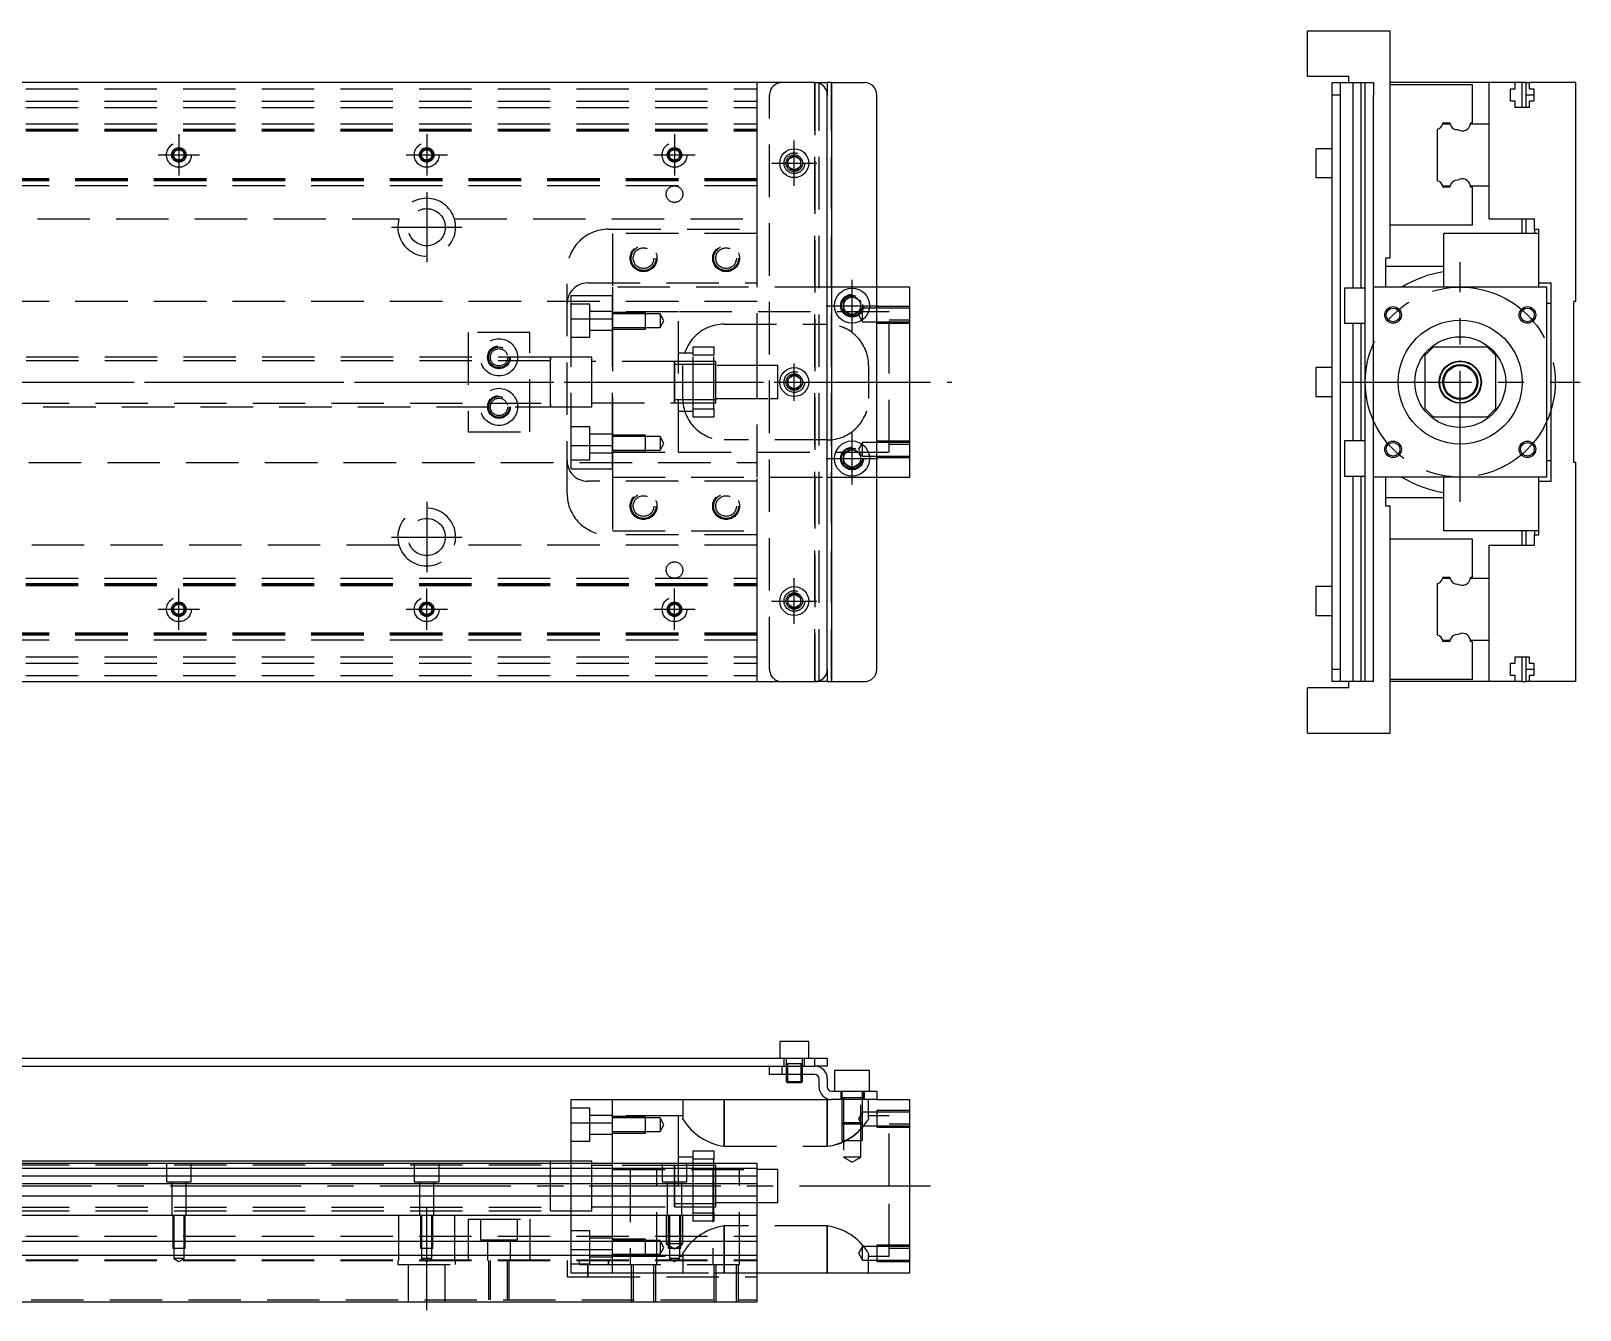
# Model space of a CAD drawing. Extents: x -14 to 736, y -262 to 87.
# Drawn here: x 361.2 to 736.3, y -224.6 to 85 of the extents above; entities that cross this region are included whole.
import ezdxf

# ---------------------------------------------------------------- set-up
doc = ezdxf.new("R2010")
doc.units = 0
doc.linetypes.add('CENTER', pattern=[50.8, 31.75, -6.35, 6.35, -6.35])
doc.linetypes.add('DASHED', pattern=[19.05, 12.7, -6.35])
doc.layers.get('0').update_dxf_attribs({"linetype": 'CONTINUOUS'})
doc.layers.add('CENTER', color=1, linetype='CENTER')

msp = doc.modelspace()

# ---------------------------------------------------------------- linework, layer by layer
at = {"color": 7, "linetype": 'CONTINUOUS'}
for p, q in [((670.25, 74), (670.25, 85)), ((670.25, 85), (690.25, 85)), ((690.25, 30), (690.25, 85)), ((551, 72.5), (3, 72.5)), ((551, 72.5), (554, 72.5)), ((554, 72.5), (554, 69.5)), ((555, 72.5), (554, 72.5)), ((555, 72.5), (555, -72.5)), ((555, 72.5), (563, 72.5)), ((680.25, 74), (670.25, 74)), ((676.25, 69.5), (676.25, 72.5)), ((676.25, 72.5), (686.25, 72.5)), ((678.25, -72.5), (678.25, 72.5)), ((680.25, 72.5), (680.25, 74)), ((681.25, 72.5), (681.25, 22.75)), ((683.25, 22.75), (683.25, 72.5)), ((684.25, 69.5), (684.25, 72.5)), ((686.25, 72.5), (686.25, 69.5)), ((714.25, 72.5), (690.25, 72.5)), ((710.25, 72), (690.25, 72)), ((710.25, 62.8), (710.25, 72)), ((714.25, 62.5), (714.25, 72.5)), ((720.55, 72.5), (714.25, 72.5)), ((722.25, 72.5), (720.55, 72.5)), ((720.55, 71), (720.55, 72.5)), ((722.25, 66.5), (722.25, 72.5)), ((723.25, 72.5), (722.25, 72.5)), ((723.25, 72.5), (723.95, 72.5)), ((723.25, 69.5), (723.25, 72.5)), ((723.95, 72.5), (723.95, 71)), ((735.25, 72.5), (723.95, 72.5)), ((735.25, 19.5), (735.25, 72.5)), ((554, -69.5), (554, 69.5)), ((566, -69.5), (566, 69.5)), ((678.25, 69.5), (676.25, 69.5)), ((676.25, -69.5), (676.25, 69.5)), ((684.25, -69.5), (684.25, 69.5)), ((686.25, 23), (686.25, 69.5)), ((719.4, 71), (720.55, 71)), ((719.4, 68), (719.4, 71)), ((720.55, 68), (719.4, 68)), ((720.55, 66.5), (720.55, 68)), ((725.1, 69.5), (723.25, 69.5)), ((723.25, 66.5), (723.25, 69.5)), ((723.95, 71), (725.1, 71)), ((723.95, 68), (723.95, 66.5)), ((725.1, 68), (723.95, 68)), ((725.1, 71), (725.1, 68)), ((723.95, 66.5), (720.55, 66.5)), ((701.75, 48.752272), (701.75, 61.247728)), ((703.002272, 62.5), (704.77668, 62.5)), ((703.047056, 62.8), (704.75, 62.8)), ((709.727372, 62.5), (714.25, 62.5)), ((709.75, 62.8), (710.25, 62.8)), ((714.25, 47.5), (714.25, 62.5)), ((714.25, 47.5), (714.25, 62.5)), ((672.25, 56.5), (672.25, 53)), ((676.25, 56.5), (672.25, 56.5)), ((544.5, 53.866026), (546, 54.73205)), ((544.5, 52.133974), (544.5, 53.866026)), ((546, 54.73205), (547.5, 53.866026)), ((547.5, 53.866026), (547.5, 52.133974)), ((672.25, 53), (672.25, 49.5)), ((546, 51.26795), (544.5, 52.133974)), ((547.5, 52.133974), (546, 51.26795)), ((672.25, 49.5), (676.25, 49.5)), ((703.002272, 47.5), (704.77668, 47.5)), ((704.75, 47.2), (703.047056, 47.2)), ((709.727372, 47.5), (714.25, 47.5)), ((710.25, 47.2), (709.75, 47.2)), ((710.25, 38), (710.25, 47.2)), ((714.25, 39.5), (714.25, 47.5)), ((710.25, 38), (690.25, 38)), ((714.25, 39.5), (725.25, 39.5)), ((722.25, 36), (722.25, 39.5)), ((723.25, 36), (723.25, 39.5)), ((725.25, 37), (725.25, 39.5)), ((726.25, 36), (703.25, 36)), ((703.25, 23), (703.25, 36)), ((725.25, 37), (726.25, 37)), ((725.25, 37), (725.25, 36)), ((726.25, 36), (726.25, 37)), ((726.25, 24), (726.25, 36)), ((726.25, 24), (726.25, 36)), ((690.25, 30), (689.25, 30)), ((689.25, 23), (689.25, 30)), ((703.25, 28), (689.25, 28)), ((574, 23), (566, 23)), ((574, -23), (574, 23)), ((679.25, 22.75), (679.25, 18.5)), ((684.25, 22.75), (679.25, 22.75)), ((686.25, -23), (686.25, 23)), ((728.25, 23), (686.25, 23)), ((726.25, 23), (726.25, 24)), ((726.25, 24), (729.25, 24)), ((728.25, -23), (728.25, 23)), ((729.25, -24), (729.25, 24)), ((558, 19.6547), (560, 20.809402)), ((558, 17.3453), (558, 19.6547)), ((560, 20.809402), (562, 19.6547)), ((562, 19.6547), (562, 17.3453)), ((729.25, 19), (728.25, 19)), ((735.25, 19.5), (734.75, 19.5)), ((734.75, -19.5), (734.75, 19.5)), ((560, 16.190598), (558, 17.3453)), ((562, 17.3453), (560, 16.190598)), ((679.25, 18.5), (679.25, 14.25)), ((679.25, 14.25), (684.25, 14.25)), ((681.25, 14.25), (681.25, -14.25)), ((683.25, -14.25), (683.25, 14.25)), ((700.75, 8.5), (698.75, 6.5)), ((700.75, 8.5), (713.75, 8.5)), ((715.75, 6.5), (713.75, 8.5)), ((487, -6.000006), (487, 6.000006)), ((517, -5.000006), (517, 5.000006)), ((517, 4.25), (517, 5.000006)), ((517, 4.25), (517, -4.25)), ((698.75, -6.5), (698.75, 6.5)), ((715.75, 6.5), (715.75, -6.5)), ((544.5, 0.866026), (546, 1.73205)), ((544.5, -0.866026), (544.5, 0.866026)), ((546, 1.73205), (547.5, 0.866026)), ((547.5, 0.866026), (547.5, -0.866026)), ((672.25, 3.5), (672.25, 0)), ((676.25, 3.5), (672.25, 3.5)), ((672.25, 0), (672.25, -3.5)), ((546, -1.73205), (544.5, -0.866026)), ((547.5, -0.866026), (546, -1.73205)), ((672.25, -3.5), (676.25, -3.5)), ((517, -5.000006), (517, -4.25)), ((698.75, -6.5), (700.75, -8.5)), ((713.75, -8.5), (715.75, -6.5)), ((713.75, -8.5), (700.75, -8.5)), ((679.25, -14.25), (679.25, -18.5)), ((684.25, -14.25), (679.25, -14.25)), ((558, -17.3453), (560, -16.190598)), ((558, -19.6547), (558, -17.3453)), ((560, -16.190598), (562, -17.3453)), ((562, -17.3453), (562, -19.6547)), ((679.25, -18.5), (679.25, -22.75)), ((560, -20.809402), (558, -19.6547)), ((562, -19.6547), (560, -20.809402)), ((728.25, -19), (729.25, -19)), ((735.25, -19.5), (734.75, -19.5)), ((735.25, -72.5), (735.25, -19.5)), ((566, -23), (574, -23)), ((679.25, -22.75), (684.25, -22.75)), ((681.25, -22.75), (681.25, -72.5)), ((683.25, -72.5), (683.25, -22.75)), ((728.25, -23), (686.25, -23)), ((686.25, -72.5), (686.25, -23)), ((689.25, -30), (689.25, -23)), ((703.25, -36), (703.25, -23)), ((726.25, -24), (726.25, -23)), ((726.25, -36), (726.25, -24)), ((726.25, -36), (726.25, -24)), ((726.25, -24), (729.25, -24)), ((703.25, -28), (689.25, -28)), ((690.25, -30), (689.25, -30)), ((690.25, -85), (690.25, -30)), ((726.25, -36), (703.25, -36)), ((722.25, -39.5), (722.25, -36)), ((723.25, -39.5), (723.25, -36)), ((725.25, -36), (725.25, -37)), ((725.25, -39.5), (725.25, -37)), ((725.25, -37), (726.25, -37)), ((726.25, -37), (726.25, -36)), ((710.25, -38), (690.25, -38)), ((710.25, -47.2), (710.25, -38)), ((714.25, -39.5), (725.25, -39.5)), ((714.25, -47.5), (714.25, -39.5)), ((701.75, -61.247728), (701.75, -48.752272)), ((703.002272, -47.5), (704.77668, -47.5)), ((703.047056, -47.2), (704.75, -47.2)), ((709.727372, -47.5), (714.25, -47.5)), ((709.75, -47.2), (710.25, -47.2)), ((714.25, -62.5), (714.25, -47.5)), ((714.25, -62.5), (714.25, -47.5)), ((544.5, -52.133974), (546, -51.26795)), ((544.5, -53.866026), (544.5, -52.133974)), ((546, -51.26795), (547.5, -52.133974)), ((547.5, -52.133974), (547.5, -53.866026)), ((672.25, -49.5), (672.25, -53)), ((676.25, -49.5), (672.25, -49.5)), ((546, -54.73205), (544.5, -53.866026)), ((547.5, -53.866026), (546, -54.73205)), ((672.25, -53), (672.25, -56.5)), ((672.25, -56.5), (676.25, -56.5)), ((703.002272, -62.5), (704.77668, -62.5)), ((704.75, -62.8), (703.047056, -62.8)), ((709.727372, -62.5), (714.25, -62.5)), ((710.25, -62.8), (709.75, -62.8)), ((710.25, -72), (710.25, -62.8)), ((714.25, -72.5), (714.25, -62.5)), ((720.55, -66.5), (723.95, -66.5)), ((720.55, -68), (720.55, -66.5)), ((722.25, -72.5), (722.25, -66.5)), ((723.25, -69.5), (723.25, -66.5)), ((723.95, -66.5), (723.95, -68)), ((554, -69.5), (554, -72.5)), ((676.25, -69.5), (678.25, -69.5)), ((676.25, -72.5), (676.25, -69.5)), ((684.25, -72.5), (684.25, -69.5)), ((719.4, -68), (720.55, -68)), ((719.4, -71), (719.4, -68)), ((720.55, -71), (719.4, -71)), ((720.55, -72.5), (720.55, -71)), ((723.25, -69.5), (725.1, -69.5)), ((723.25, -72.5), (723.25, -69.5)), ((723.95, -68), (725.1, -68)), ((723.95, -71), (723.95, -72.5)), ((725.1, -71), (723.95, -71)), ((725.1, -68), (725.1, -71)), ((3, -72.5), (551, -72.5)), ((554, -72.5), (551, -72.5)), ((554, -72.5), (555, -72.5)), ((555, -72.5), (563, -72.5)), ((670.25, -85), (670.25, -74)), ((680.25, -74), (670.25, -74)), ((686.25, -72.5), (676.25, -72.5)), ((680.25, -74), (680.25, -72.5)), ((710.25, -72), (690.25, -72)), ((714.25, -72.5), (690.25, -72.5)), ((720.55, -72.5), (714.25, -72.5)), ((722.25, -72.5), (720.55, -72.5)), ((722.25, -72.5), (723.25, -72.5)), ((723.95, -72.5), (723.25, -72.5)), ((735.25, -72.5), (723.95, -72.5)), ((670.25, -85), (690.25, -85)), ((549.5, -159.63), (542.5, -159.63)), ((542.5, -159.63), (542.5, -163.63)), ((549.5, -163.63), (549.5, -159.63)), ((327, -163.63), (551, -163.63)), ((551, -165.63), (551, -163.63)), ((551, -163.63), (554, -163.63)), ((554, -163.63), (554, -165.63)), ((327, -165.63), (543, -165.63)), ((540, -167.63), (540, -165.63)), ((543, -167.63), (540, -167.63)), ((543, -165.63), (551, -165.63)), ((543, -165.63), (543, -167.63)), ((543, -165.63), (551, -165.63)), ((551, -167.63), (543, -167.63)), ((544, -167.63), (544, -169.28)), ((544.35, -167.63), (544.35, -169.63)), ((547.65, -169.63), (547.65, -167.63)), ((548, -169.28), (548, -167.63)), ((554, -165.63), (551, -165.63)), ((552, -170.63), (552, -168.63)), ((554, -168.63), (554, -170.63)), ((564.25, -166.63), (555.75, -166.63)), ((555.75, -166.63), (555.75, -171.63)), ((564.25, -171.63), (564.25, -166.63)), ((544, -169.28), (548, -169.28)), ((544, -169.28), (544.35, -169.63)), ((547.65, -169.63), (544.35, -169.63)), ((547.65, -169.63), (548, -169.28)), ((555, -171.63), (563, -171.63)), ((563, -173.63), (563, -171.63)), ((563, -171.63), (566, -171.63)), ((566, -171.63), (566, -173.63)), ((492, -179.30029), (492, -173.63)), ((492, -173.63), (502, -173.63)), ((502, -173.63), (555, -173.63)), ((502, -189.13), (502, -173.63)), ((563, -173.63), (555, -173.63)), ((566, -173.63), (563, -173.63)), ((566, -173.63), (574, -173.63)), ((574, -215.63), (574, -173.63)), ((492, -179.30029), (502, -179.30029)), ((492, -189.13), (492, -179.30029)), ((487, -188.63), (322.5, -188.63)), ((537, -189.13), (322.5, -189.13)), ((537, -190.382272), (322.5, -190.382272)), ((487, -188.63), (486.995, -188.63)), ((487, -189.13), (487, -188.629994)), ((487.005, -188.63), (487, -188.63)), ((492, -188.63), (487, -188.63)), ((517, -190.63), (517, -189.629994)), ((518, -190.38), (517, -190.38)), ((517, -194.429962), (517, -190.63)), ((521.5, -190.38), (518, -190.38)), ((526.5, -190.38), (521.5, -190.38)), ((527, -190.38), (526.5, -190.38)), ((537, -222.63), (537, -189.13)), ((322.5, -192.15668), (537, -192.15668)), ((537, -194.053076), (322.5, -194.053076)), ((517, -194.830038), (517, -194.429962)), ((517, -199.630006), (517, -194.830038)), ((537, -197.107372), (322.5, -197.107372)), ((17, -201.63), (537, -201.63)), ((517, -198.88), (527, -198.88)), ((17, -207.93), (537, -207.93)), ((17, -211.33), (537, -211.33)), ((537, -215.63), (574, -215.63)), ((17, -222.63), (537, -222.63))]:
    msp.add_line(p, q, dxfattribs=at)
at = {"color": 3, "linetype": 'DASHED'}
for p, q in [((537, 62.5), (537, 72.5)), ((551, -72.5), (551, 72.5)), ((551, 72.5), (551, -72.5)), ((552, -72.5), (552, 72.5)), ((555, -72.5), (555, 72.5)), ((17, 71), (537, 71)), ((17, 68), (537, 68)), ((540, -69.5), (540, 69.5)), ((17, 66.5), (537, 66.5)), ((17, 62.5), (537, 62.5)), ((17, 61.247728), (537, 61.247728)), ((17, 61.1147), (537, 61.1147)), ((17, 61.1), (537, 61.1)), ((17, 60.8), (537, 60.8)), ((537, 61.247728), (537, 62.5)), ((537, 48.752272), (537, 61.247728)), ((544, 53), (544.030168, 53.346066)), ((537, 49.2), (17, 49.2)), ((537, 48.9), (17, 48.9)), ((537, 48.8853), (17, 48.8853)), ((537, 48.752272), (17, 48.752272)), ((537, 47.5), (17, 47.5)), ((537, 47.5), (537, 48.752272)), ((537, 39.5), (537, 47.5)), ((343.708204, 39.5), (450.291796, 39.5)), ((463.708204, 39.5), (537, 39.5)), ((537, 37), (537, 39.5)), ((501, 37), (537, 37)), ((537, 36), (502, 36)), ((502, 36), (502, 23)), ((537, 36), (537, 37)), ((537, 23), (537, 36)), ((491, -27), (491, 27)), ((496, 24), (537, 24)), ((502, 23), (502, 15.32971)), ((554, 23), (502, 23)), ((537, 4), (537, 23)), ((566, 23), (554, 23)), ((537, 19.5), (93.969694, 19.5)), ((492, 15.32971), (492, 21)), ((492, 21), (502, 21)), ((496.5, 18.849242), (492, 18.849242)), ((496.5, 10.849242), (496.5, 18.849242)), ((502, 15.32971), (502, 21)), ((562.483582, 18.786038), (562.5, 18.5)), ((492, 15.32971), (502, 15.32971)), ((492, -15.32971), (492, 15.32971)), ((502, 17.099242), (496.5, 17.099242)), ((518, 17), (502, 17)), ((518, 17), (502, 17)), ((510, 16.849238), (502, 16.849238)), ((510, 16.499242), (502, 16.499242)), ((502, 15.32971), (502, -15.32971)), ((502, -15.32971), (502, 15.32971)), ((510, 12.849248), (510, 16.849238)), ((513.5, 16.499242), (510, 16.499242)), ((513.5, 16.499242), (513.5, 13.199242)), ((514.452628, 14.849242), (513.5, 16.499242)), ((518, -17), (518, 17)), ((569, 17), (518, 17)), ((561.90257, 16.878676), (561.547372, 16.263456)), ((561.547372, 16.263456), (562.5, 14.613456)), ((562.5, 17.913456), (562.355836, 17.663756)), ((562.5, 14.613456), (562.5, 17.913456)), ((566, 17.913456), (562.5, 17.913456)), ((574, 18.26345), (566, 18.26345)), ((574, 17.913456), (566, 17.913456)), ((569, -17), (569, 17)), ((482, 12), (467, 12)), ((467, 12), (467, -12)), ((482, -12), (482, 12)), ((496.5, 12.599242), (502, 12.599242)), ((502, 13.199242), (510, 13.199242)), ((502, 12.849248), (510, 12.849248)), ((510, 13.199242), (513.5, 13.199242)), ((513.5, 13.199242), (514.452628, 14.849242)), ((529, 14), (554, 14)), ((562.5, 14.613456), (566, 14.613456)), ((566, 14.613456), (574, 14.613456)), ((566, 14.26346), (574, 14.26346)), ((574, 15), (569, 15)), ((492, 10.849242), (496.5, 10.849242)), ((521.5, 8.5), (526.5, 8.5)), ((521.5, 6.5), (521.5, 8.5)), ((526.5, 8.5), (526.5, 6.5)), ((487, 5.125), (72, 5.125)), ((487.005, 6), (307, 6)), ((492, 6), (486.995, 6)), ((487, -5.999164), (487, 6)), ((487, 6), (487, 5.325218)), ((497, 6), (492, 6)), ((497, 6), (492, 6)), ((497, 0), (497, 6)), ((497, 0), (497, 6)), ((516.995, 5), (497, 5)), ((517.005, 5), (497, 5)), ((517.005, 5), (516.995, 5)), ((526.5, 5), (516.995, 5)), ((517, 4.43509), (517, 5)), ((517, 5), (517, 4.435078)), ((517, 4.435078), (517, -4.435962)), ((527, 4.25), (517, 4.25)), ((526.5, 5), (517.005, 5)), ((521.5, 7), (518, 7)), ((519, -4), (519, 4)), ((521.5, -6.5), (521.5, 6.5)), ((526.5, 6.5), (521.5, 6.5)), ((526.5, -6.5), (526.5, 6.5)), ((527, 5), (526.5, 5)), ((527, 0), (527, 5)), ((540, 4), (527, 4)), ((537, -4), (537, 4)), ((542, 4), (540, 4)), ((542, 0), (542, 4)), ((564, 4), (564, -4)), ((497, -6), (497, 0)), ((497, -6), (497, 0)), ((527, -5), (527, 0)), ((542, -4), (542, 0)), ((547.973226, 0.326156), (548, 0)), ((702.25, 0), (702.275768, -0.506976)), ((72, -5.125), (487, -5.125)), ((307, -6), (487.005, -6)), ((486.995, -6), (492, -6)), ((487, -5.326228), (487, -6)), ((487, -6), (487, -5.999164)), ((492, -6), (497, -6)), ((492, -6), (497, -6)), ((497, -5), (516.995, -5)), ((497, -5), (517.005, -5)), ((516.995, -5), (517.005, -5)), ((516.995, -5), (526.5, -5)), ((517, -4.25), (527, -4.25)), ((517, -5), (517, -4.435962)), ((517, -4.435962), (517, -5)), ((517.005, -5), (526.5, -5)), ((518, -7), (521.5, -7)), ((521.5, -6.5), (526.5, -6.5)), ((521.5, -8.5), (521.5, -6.5)), ((526.5, -5), (527, -5)), ((526.5, -6.5), (526.5, -8.5)), ((527, -4), (540, -4)), ((537, -23), (537, -4)), ((540, -4), (542, -4)), ((496.5, -10.849242), (492, -10.849242)), ((496.5, -18.849242), (496.5, -10.849242)), ((526.5, -8.5), (521.5, -8.5)), ((467, -12), (482, -12)), ((502, -12.599242), (496.5, -12.599242)), ((510, -12.849248), (502, -12.849248)), ((510, -13.199242), (502, -13.199242)), ((510, -16.849238), (510, -12.849248)), ((513.5, -13.199242), (510, -13.199242)), ((513.5, -13.199242), (513.5, -16.499242)), ((514.452628, -14.849242), (513.5, -13.199242)), ((513.5, -16.499242), (514.452628, -14.849242)), ((554, -14), (529, -14)), ((562.5, -14.613456), (561.547372, -16.263456)), ((562.5, -17.913456), (562.5, -14.613456)), ((566, -14.613456), (562.5, -14.613456)), ((574, -14.26346), (566, -14.26346)), ((574, -14.613456), (566, -14.613456)), ((569, -15), (574, -15)), ((492, -15.32971), (502, -15.32971)), ((492, -21), (492, -15.32971)), ((496.5, -17.099242), (502, -17.099242)), ((502, -15.32971), (502, -23)), ((502, -21), (502, -15.32971)), ((502, -16.499242), (510, -16.499242)), ((502, -16.849238), (510, -16.849238)), ((502, -17), (518, -17)), ((502, -17), (518, -17)), ((510, -16.499242), (513.5, -16.499242)), ((518, -17), (569, -17)), ((557.5, -18.5), (557.52689, -18.134318)), ((561.547372, -16.263456), (561.90364, -16.880528)), ((562.355326, -17.662872), (562.5, -17.913456)), ((562.5, -17.913456), (566, -17.913456)), ((566, -17.913456), (574, -17.913456)), ((566, -18.26345), (574, -18.26345)), ((93.969694, -19.5), (537, -19.5)), ((492, -18.849242), (496.5, -18.849242)), ((492, -21), (502, -21)), ((537, -24), (496, -24)), ((502, -23), (554, -23)), ((502, -23), (502, -36)), ((537, -36), (537, -23)), ((554, -23), (566, -23)), ((537, -37), (501, -37)), ((502, -36), (537, -36)), ((537, -37), (537, -36)), ((537, -39.5), (537, -37)), ((450.291796, -39.5), (343.708204, -39.5)), ((537, -39.5), (463.708204, -39.5)), ((537, -47.5), (537, -39.5)), ((17, -47.5), (537, -47.5)), ((17, -48.752272), (537, -48.752272)), ((537, -48.752272), (537, -47.5)), ((537, -61.247728), (537, -48.752272)), ((17, -48.8853), (537, -48.8853)), ((17, -48.9), (537, -48.9)), ((17, -49.2), (537, -49.2)), ((547.973226, -52.673844), (548, -53)), ((537, -60.8), (17, -60.8)), ((537, -61.1), (17, -61.1)), ((537, -61.1147), (17, -61.1147)), ((537, -61.247728), (17, -61.247728)), ((537, -62.5), (17, -62.5)), ((537, -62.5), (537, -61.247728)), ((537, -72.5), (537, -62.5)), ((17, -66.5), (537, -66.5)), ((17, -68), (537, -68)), ((17, -71), (537, -71)), ((543.5, -163.63), (543.5, -165.63)), ((544, -163.63), (544, -167.63)), ((548, -167.63), (548, -163.63)), ((548.5, -165.63), (548.5, -163.63)), ((548.000006, -165.03), (543.999994, -165.03)), ((544.35, -165.03), (544.35, -167.63)), ((547.65, -167.63), (547.65, -165.03)), ((557.25, -171.63), (557.25, -173.63)), ((557.5, -171.63), (557.5, -179.23)), ((562.499994, -179.230006), (562.499994, -171.63)), ((562.5, -179.23), (562.5, -171.63)), ((562.75, -173.63), (562.75, -171.63)), ((496.5, -175.780758), (492, -175.780758)), ((496.5, -183.780758), (496.5, -175.780758)), ((519, -173.63), (519, -178.107288)), ((529, -184.98635), (529, -173.63)), ((529, -173.63), (529, -184.98635)), ((554, -173.63), (554, -184.98635)), ((554, -184.98635), (554, -173.63)), ((562.500006, -173.23), (557.499994, -173.23)), ((557.9, -173.23), (557.9, -187.63)), ((562.1, -187.63), (562.1, -173.23)), ((564, -178.107288), (564, -173.63)), ((502, -177.530758), (496.5, -177.530758)), ((518, -177.63), (502, -177.63)), ((510, -177.780762), (502, -177.780762)), ((510, -178.130758), (502, -178.130758)), ((510, -181.780752), (510, -177.780762)), ((513.5, -178.130758), (510, -178.130758)), ((513.5, -178.130758), (513.5, -179.780758)), ((514.452628, -179.780758), (513.5, -178.130758)), ((513.5, -179.780758), (513.5, -181.430758)), ((513.5, -181.430758), (514.452628, -179.780758)), ((518, -189.13), (518, -177.63)), ((519, -177.63), (518, -177.63)), ((519.038578, -178.344492), (519, -178.107288)), ((519.151334, -178.625906), (519.038578, -178.344492)), ((557.5, -179.23), (562.5, -179.23)), ((557.5, -179.23), (557.9, -179.63)), ((557.500006, -179.230006), (557.500006, -183.63)), ((562.1, -179.63), (557.9, -179.63)), ((562.5, -176.716544), (561.547372, -178.366544)), ((561.547372, -178.366544), (562.5, -180.016544)), ((562.1, -179.63), (562.5, -179.23)), ((562.499994, -183.63), (562.499994, -179.230006)), ((566, -176.716544), (562.5, -176.716544)), ((562.5, -180.016544), (566, -180.016544)), ((563.966794, -178.32572), (563.869504, -178.582408)), ((564, -178.107288), (563.966794, -178.32572)), ((569, -177.63), (564, -177.63)), ((566, -176.36655), (566, -180.36654)), ((574, -176.36655), (566, -176.36655)), ((574, -176.716544), (566, -176.716544)), ((566, -180.016544), (574, -180.016544)), ((569, -194.63), (569, -177.63)), ((574, -179.63), (569, -179.63)), ((492, -183.780758), (496.5, -183.780758)), ((496.5, -182.030758), (502, -182.030758)), ((502, -181.430758), (510, -181.430758)), ((502, -181.780752), (510, -181.780752)), ((510, -181.430758), (513.5, -181.430758)), ((557.500006, -183.63), (562.499994, -183.63)), ((566, -180.36654), (574, -180.36654)), ((521.5, -186.13), (526.5, -186.13)), ((521.5, -188.13), (521.5, -186.13)), ((526.5, -186.13), (526.5, -188.13)), ((529, -184.98635), (554, -184.98635)), ((72, -189.505), (487, -189.505)), ((394, -189.13), (394, -193.63)), ((400, -193.63), (400, -189.13)), ((454, -189.13), (454, -193.63)), ((460, -193.63), (460, -189.13)), ((487, -200.629164), (487, -189.13)), ((497, -188.63), (492, -188.63)), ((492, -201.63), (492, -189.13)), ((497, -189.13), (497, -188.63)), ((497, -194.63), (497, -189.13)), ((502, -189.63), (497, -189.63)), ((502, -190.63), (502, -189.13)), ((517, -189.63), (502, -189.63)), ((502, -190.63), (537, -190.63)), ((502, -201.63), (502, -190.63)), ((506.25, -190.63), (506.25, -213.63)), ((512.75, -213.63), (512.75, -190.63)), ((514, -189.13), (514, -193.63)), ((517, -189.63), (516.995, -189.63)), ((517, -189.63), (517, -190.194922)), ((517, -189.631002), (517, -189.63)), ((517.005, -189.63), (517, -189.63)), ((518, -189.63), (517, -189.63)), ((517, -190.19491), (517, -189.631002)), ((517, -190.194922), (517, -190.629226)), ((517, -190.629226), (517, -194.429974)), ((521.5, -187.63), (518, -187.63)), ((518, -190.63), (518, -189.13)), ((521.5, -189.63), (518, -189.63)), ((518, -194.63), (518, -190.63)), ((520, -193.63), (520, -189.13)), ((526.5, -188.13), (521.5, -188.13)), ((521.5, -189.13), (521.5, -188.13)), ((521.5, -190.63), (521.5, -189.13)), ((526.5, -189.63), (521.5, -189.63)), ((521.5, -201.13), (521.5, -190.63)), ((526.25, -190.63), (526.25, -213.63)), ((526.5, -189.13), (526.5, -188.13)), ((526.5, -190.63), (526.5, -189.13)), ((527, -189.63), (526.5, -189.63)), ((526.5, -201.13), (526.5, -190.63)), ((527, -190.63), (527, -189.63)), ((527, -199.63), (527, -190.63)), ((532.75, -213.63), (532.75, -190.63)), ((542, -190.63), (537, -190.63)), ((542, -198.63), (542, -190.63)), ((562.1, -187.63), (557.9, -187.63)), ((557.9, -187.63), (560, -188.842436)), ((560, -188.842436), (562.1, -187.63)), ((394, -193.63), (400, -193.63)), ((395.25, -193.63), (395.25, -201.63)), ((398.75, -201.63), (398.75, -193.63)), ((454, -193.63), (460, -193.63)), ((455.25, -193.63), (455.25, -201.63)), ((458.75, -201.63), (458.75, -193.63)), ((497, -200.63), (497, -194.63)), ((514, -193.63), (520, -193.63)), ((515.25, -193.63), (515.25, -201.63)), ((517, -194.429974), (517, -194.830022)), ((517, -194.830022), (517, -199.065962)), ((518.75, -201.63), (518.75, -193.63)), ((569, -211.63), (569, -194.63)), ((527, -198.63), (537, -198.63)), ((537, -198.63), (542, -198.63)), ((72, -199.755), (487, -199.755)), ((72, -200.63), (487, -200.63)), ((395.500006, -201.63), (395.500006, -207.93)), ((395.75, -201.63), (395.75, -209.63)), ((398.25, -209.63), (398.25, -201.63)), ((398.499994, -207.93), (398.499994, -201.63)), ((450.291796, -212.63), (450.291796, -201.63)), ((455.500006, -201.63), (455.500006, -207.93)), ((455.75, -201.63), (455.75, -209.63)), ((458.25, -209.63), (458.25, -201.63)), ((458.499994, -207.93), (458.499994, -201.63)), ((463.708204, -201.63), (463.708204, -212.63)), ((486.995, -200.63), (487, -200.63)), ((487, -200.63), (487, -200.629164)), ((487, -200.63), (487.005, -200.63)), ((487, -200.63), (492, -200.63)), ((492, -200.63), (497, -200.63)), ((492, -207.93), (492, -201.63)), ((497, -199.63), (502, -199.63)), ((502, -199.63), (517.005, -199.63)), ((502, -207.93), (502, -201.63)), ((515, -201.63), (515, -208.63)), ((515.500006, -201.63), (515.500006, -207.93)), ((515.75, -201.63), (515.75, -209.63)), ((516.995, -199.63), (526.5, -199.63)), ((517, -199.628998), (517, -199.065962)), ((517, -199.065962), (517, -199.63)), ((517, -199.63), (517, -199.628998)), ((517.005, -199.63), (526.5, -199.63)), ((518.25, -209.63), (518.25, -201.63)), ((518.499994, -207.93), (518.499994, -201.63)), ((519, -208.63), (519, -201.63)), ((521.5, -201.13), (526.5, -201.13)), ((521.5, -203.13), (521.5, -201.13)), ((526.5, -199.63), (527, -199.63)), ((526.5, -201.13), (526.5, -203.13)), ((467, -202.63), (482, -202.63)), ((467, -202.63), (467, -207.93)), ((470, -202.63), (470, -207.63)), ((479, -207.63), (479, -202.63)), ((482, -202.63), (482, -207.93)), ((496.5, -205.479242), (492, -205.479242)), ((496.5, -213.479242), (496.5, -205.479242)), ((526.5, -203.13), (521.5, -203.13)), ((554, -204.27365), (529, -204.27365)), ((529, -215.63), (529, -204.27365)), ((529, -204.27365), (529, -211.33)), ((554, -204.27365), (554, -215.63)), ((554, -215.63), (554, -204.27365)), ((17, -206.78), (537, -206.78)), ((395.500006, -207.93), (395.500006, -209.63)), ((395.500006, -209.63), (398.499994, -209.63)), ((395.75, -209.63), (395.75, -212.13)), ((398.25, -212.13), (398.25, -209.63)), ((398.499994, -209.63), (398.499994, -207.93)), ((455.500006, -207.93), (455.500006, -209.63)), ((455.500006, -209.63), (458.499994, -209.63)), ((455.75, -209.63), (455.75, -212.13)), ((458.25, -212.13), (458.25, -209.63)), ((458.499994, -209.63), (458.499994, -207.93)), ((467, -207.93), (467, -211.33)), ((470, -207.63), (479, -207.63)), ((471.75, -207.63), (471.75, -212.63)), ((477.25, -212.63), (477.25, -207.63)), ((482, -207.93), (482, -211.33)), ((492, -209.95971), (492, -207.93)), ((492, -211.33), (492, -209.95971)), ((492, -209.95971), (502, -209.95971)), ((502, -207.229242), (496.5, -207.229242)), ((510, -207.479248), (502, -207.479248)), ((510, -207.829242), (502, -207.829242)), ((502, -211.33), (502, -207.93)), ((510, -211.33), (510, -207.479248)), ((513.5, -207.829242), (510, -207.829242)), ((513.5, -207.829242), (513.5, -209.479242)), ((514.452628, -209.479242), (513.5, -207.829242)), ((513.5, -209.479242), (513.5, -211.129242)), ((513.5, -211.129242), (514.452628, -209.479242)), ((519, -208.63), (515, -208.63)), ((515, -208.63), (517, -209.7847)), ((515.500006, -207.93), (515.500006, -209.63)), ((515.500006, -209.63), (518.499994, -209.63)), ((515.75, -209.63), (515.75, -212.13)), ((517, -209.7847), (519, -208.63)), ((518.25, -212.13), (518.25, -209.63)), ((518.499994, -209.63), (518.499994, -207.93)), ((562.5, -209.243456), (561.547372, -210.893456)), ((562.5, -212.543456), (562.5, -209.243456)), ((566, -209.243456), (562.5, -209.243456)), ((566, -208.89346), (566, -212.89345)), ((574, -208.89346), (566, -208.89346)), ((574, -209.243456), (566, -209.243456)), ((569, -209.63), (574, -209.63)), ((17, -212.48), (537, -212.48)), ((17, -212.63), (537, -212.63)), ((398.25, -212.13), (395.75, -212.13)), ((395.75, -212.13), (397, -212.851688)), ((397, -212.851688), (398.25, -212.13)), ((450, -212.63), (450, -213.63)), ((450, -213.63), (464, -213.63)), ((452.5, -213.63), (452.5, -222.63)), ((458.25, -212.13), (455.75, -212.13)), ((455.75, -212.13), (457, -212.851688)), ((457, -212.851688), (458.25, -212.13)), ((461.5, -222.63), (461.5, -213.63)), ((464, -213.63), (464, -212.63)), ((467, -211.33), (467, -212.63)), ((472.000006, -212.63), (472.000006, -222.13)), ((472.4, -212.63), (472.4, -222.13)), ((476.6, -222.13), (476.6, -212.63)), ((476.999994, -222.13), (476.999994, -212.63)), ((482, -211.33), (482, -212.63)), ((491, -212.63), (491, -213.63)), ((491, -213.63), (491, -216.63)), ((492, -212.63), (492, -211.33)), ((492, -215.63), (492, -212.63)), ((492, -213.479242), (496.5, -213.479242)), ((494, -213.63), (494, -212.63)), ((494, -213.63), (501, -213.63)), ((496, -216.63), (496, -213.63)), ((496, -213.63), (496, -215.63)), ((496.5, -211.729242), (502, -211.729242)), ((501, -213.63), (501, -212.63)), ((501, -212.63), (501, -213.63)), ((501, -213.63), (537, -213.63)), ((502, -211.129242), (510, -211.129242)), ((502, -213.63), (502, -211.33)), ((502, -211.479238), (510, -211.479238)), ((502, -211.63), (518, -211.63)), ((502, -215.63), (502, -213.63)), ((506.500006, -213.63), (506.500006, -222.63)), ((507, -213.63), (507, -222.63)), ((510, -211.129242), (513.5, -211.129242)), ((510, -211.479238), (510, -211.33)), ((512, -222.63), (512, -213.63)), ((512.499994, -222.63), (512.499994, -213.63)), ((518.25, -212.13), (515.75, -212.13)), ((515.75, -212.13), (517, -212.851688)), ((517, -212.851688), (518.25, -212.13)), ((518, -211.63), (519, -211.63)), ((519, -211.152712), (519.033206, -210.93428)), ((519, -211.152712), (519, -215.63)), ((519.033206, -210.93428), (519.130496, -210.677592)), ((526.500006, -213.63), (526.500006, -222.63)), ((527, -213.63), (527, -222.63)), ((529, -211.33), (529, -213.63)), ((529, -213.63), (529, -215.63)), ((532, -222.63), (532, -213.63)), ((532.499994, -222.63), (532.499994, -213.63)), ((561.547372, -210.893456), (562.5, -212.543456)), ((562.5, -212.543456), (566, -212.543456)), ((563.848666, -210.634094), (563.961422, -210.915508)), ((563.961422, -210.915508), (564, -211.152712)), ((564, -215.63), (564, -211.152712)), ((564, -211.63), (569, -211.63)), ((566, -212.543456), (574, -212.543456)), ((566, -212.89345), (574, -212.89345)), ((491, -216.63), (496, -216.63)), ((492, -215.63), (502, -215.63)), ((496, -215.63), (496, -216.63)), ((496, -216.63), (537, -216.63)), ((502, -215.63), (506.500006, -215.63)), ((506.500006, -215.63), (512.499994, -215.63)), ((512.499994, -215.63), (526.500006, -215.63)), ((526.500006, -215.63), (532.499994, -215.63)), ((532.499994, -215.63), (537, -215.63)), ((94.499994, -222.13), (537, -222.13))]:
    msp.add_line(p, q, dxfattribs=at)
at = {"color": 1, "linetype": 'CENTER'}
for p, q in [((546, 47.5), (546, 58.5)), ((540.5, 53), (551.5, 53)), ((707.25, -29), (707.25, 29)), ((560, 12.25), (560, 24.75)), ((553.75, 18.5), (566.25, 18.5)), ((546, -4.5), (546, 4.5)), ((541.5, 0), (550.5, 0)), ((678.25, 0), (736.25, 0)), ((560, -24.75), (560, -12.25)), ((553.75, -18.5), (566.25, -18.5)), ((546, -58.5), (546, -47.5)), ((540.5, -53), (551.5, -53))]:
    msp.add_line(p, q, dxfattribs=at)
at = {"color": 3, "linetype": 'DASHED'}
for centre, radius in [((397, 55), 3), ((397, 55), 1.75), ((397, 55), 1.5), ((457, 55), 3), ((457, 55), 1.75), ((457, 55), 1.5), ((517, 55), 3), ((517, 55), 1.75), ((517, 55), 1.5), ((397, 55), 1.25), ((457, 55), 1.25), ((517, 55), 1.25), ((546, 53), 2.5), ((546, 53), 2), ((517, 45.5), 2), ((457, 37.5), 4.5), ((509.5, 30), 3.25), ((509.5, 30), 3), ((509.5, 30), 2.5), ((529.5, 30), 3.25), ((529.5, 30), 3), ((529.5, 30), 2.5), ((560, 18.5), 2.75), ((560, 18.5), 2.5), ((474.5, 6), 4.5), ((474.5, 6), 2.75), ((474.5, 6), 2.5), ((474.5, 6), 2.1), ((546, 0), 2.5), ((546, 0), 2), ((474.5, -6), 4.5), ((474.5, -6), 2.75), ((474.5, -6), 2.5), ((474.5, -6), 2.1), ((560, -18.5), 2.75), ((560, -18.5), 2.5), ((509.5, -30), 3.25), ((509.5, -30), 3), ((509.5, -30), 2.5), ((529.5, -30), 3.25), ((529.5, -30), 3), ((529.5, -30), 2.5), ((457, -37.5), 4.5), ((517, -45.5), 2), ((397, -55), 3), ((457, -55), 3), ((517, -55), 3), ((546, -53), 2.5), ((546, -53), 2), ((397, -55), 1.75), ((397, -55), 1.5), ((397, -55), 1.25), ((457, -55), 1.75), ((457, -55), 1.5), ((457, -55), 1.25), ((517, -55), 1.75), ((517, -55), 1.5), ((517, -55), 1.25)]:
    msp.add_circle(centre, radius, dxfattribs=at)
at = {"color": 7, "linetype": 'CONTINUOUS'}
for centre, radius in [((546, 53), 3.5), ((560, 18.5), 4.25), ((690.986544, 16.263456), 1.65), ((723.513456, 16.263456), 1.65), ((707.25, 0), 15), ((707.25, 0), 11), ((707.25, 0), 5.125), ((707.25, 0), 5), ((707.25, 0), 4.25), ((707.25, 0), 4), ((546, 0), 3.5), ((560, -18.5), 4.25), ((690.986544, -16.263456), 1.65), ((723.513456, -16.263456), 1.65), ((546, -53), 3.5)]:
    msp.add_circle(centre, radius, dxfattribs=at)
at = {"color": 1, "linetype": 'CENTER'}
msp.add_circle((707.25, 0), 23, dxfattribs=at)
at = {"color": 3, "linetype": 'CONTINUOUS'}
for centre in [(690.986544, 16.263456), (723.513456, 16.263456), (690.986544, -16.263456), (723.513456, -16.263456)]:
    msp.add_circle(centre, 2, dxfattribs=at)
at = {"color": 3, "linetype": 'DASHED'}
for centre, radius, start, end in [((543, 69.5), 3, 90, 180), ((457, 37.5), 7, 16.60155, 163.39845), ((457, 37.5), 7, 163.39845, 16.60155), ((501, 27), 10, 90, 180), ((496, 19), 5, 90, 180), ((529, 4), 10, 90, 180), ((554, 4), 10, 0, 90), ((529, -4), 10, 180, 270), ((554, -4), 10, 270, 0), ((496, -19), 5, 180, 270), ((501, -27), 10, 180, 270), ((457, -37.5), 7, 343.39845, 196.60155), ((457, -37.5), 7, 196.60155, 343.39845), ((543, -69.5), 3, 180, 270), ((530.996387, -171.089917), 14.039103, 212.46509038, 261.82472024), ((552.02589, -171.136712), 13.989624, 278.11222382, 327.84375684), ((552.73855, -172.515072), 12.534912, 275.775732, 321.159403), ((530.97411, -218.123288), 13.989624, 98.11222382, 147.84375684), ((552.003613, -218.170083), 14.039103, 32.46509038, 81.82472024)]:
    msp.add_arc(centre, radius, start, end, dxfattribs=at)
at = {"color": 7, "linetype": 'CONTINUOUS'}
for centre, radius, start, end in [((551, 69.5), 3, 0, 90), ((563, 69.5), 3, 0, 90), ((701.35, 62.9), 1.7, 283.608961, 346.391039), ((701.35, 62.9), 1.7, 346.391039, 356.627713), ((706.45, 62.8), 1.7, 180, 190.164249), ((706.45, 62.8), 1.7, 190.164249, 277.540197), ((707.75, 62.8), 2, 237.42103, 351.373073), ((707.75, 62.8), 2, 351.373073, 0), ((546, 53), 1.65, 155.380023, 180), ((546, 53), 1.65, 180, 204.619977), ((546, 53), 1.65, 144.619977, 155.380023), ((546, 53), 1.65, 95.380023, 144.619977), ((546, 53), 1.65, 84.619977, 95.380023), ((546, 53), 1.65, 35.380023, 84.619977), ((546, 53), 1.65, 24.619977, 35.380023), ((546, 53), 1.65, 335.380023, 24.619977), ((546, 53), 1.65, 204.619977, 215.380023), ((546, 53), 1.65, 215.380023, 264.619977), ((546, 53), 1.65, 264.619977, 275.380023), ((546, 53), 1.65, 275.380023, 324.619977), ((546, 53), 1.65, 324.619977, 335.380023), ((706.45, 47.2), 1.7, 82.459803, 169.835751), ((707.75, 47.2), 2, 8.626927, 122.57897), ((701.35, 47.1), 1.7, 13.608961, 76.391039), ((701.35, 47.1), 1.7, 3.372287, 13.608961), ((706.45, 47.2), 1.7, 169.835751, 180), ((707.75, 47.2), 2, 0, 8.626927), ((707.25, 0), 27, 98.519624, 121.586338), ((560, 18.5), 2.1, 162.24721, 180), ((560, 18.5), 2.1, 137.75279, 162.24721), ((560, 18.5), 2.1, 102.24721, 137.75279), ((560, 18.5), 2.1, 77.75279, 102.24721), ((560, 18.5), 2.1, 42.24721, 77.75279), ((560, 18.5), 2.1, 17.75279, 42.24721), ((560, 18.5), 2.1, 342.24721, 17.75279), ((560, 18.5), 2.1, 180, 197.75279), ((560, 18.5), 2.1, 197.75279, 222.24721), ((560, 18.5), 2.1, 222.24721, 257.75279), ((560, 18.5), 2.1, 257.75279, 282.24721), ((560, 18.5), 2.1, 282.24721, 317.75279), ((560, 18.5), 2.1, 317.75279, 342.24721), ((546, 0), 1.65, 155.380023, 180), ((546, 0), 1.65, 180, 204.619977), ((546, 0), 1.65, 144.619977, 155.380023), ((546, 0), 1.65, 95.380023, 144.619977), ((546, 0), 1.65, 84.619977, 95.380023), ((546, 0), 1.65, 35.380023, 84.619977), ((546, 0), 1.65, 24.619977, 35.380023), ((546, 0), 1.65, 335.380023, 24.619977), ((546, 0), 1.65, 204.619977, 215.380023), ((546, 0), 1.65, 215.380023, 264.619977), ((546, 0), 1.65, 264.619977, 275.380023), ((546, 0), 1.65, 275.380023, 324.619977), ((546, 0), 1.65, 324.619977, 335.380023), ((560, -18.5), 2.1, 162.24721, 180), ((560, -18.5), 2.1, 180, 197.75279), ((560, -18.5), 2.1, 137.75279, 162.24721), ((560, -18.5), 2.1, 102.24721, 137.75279), ((560, -18.5), 2.1, 77.75279, 102.24721), ((560, -18.5), 2.1, 42.24721, 77.75279), ((560, -18.5), 2.1, 17.75279, 42.24721), ((560, -18.5), 2.1, 342.24721, 17.75279), ((560, -18.5), 2.1, 197.75279, 222.24721), ((560, -18.5), 2.1, 222.24721, 257.75279), ((560, -18.5), 2.1, 257.75279, 282.24721), ((560, -18.5), 2.1, 282.24721, 317.75279), ((560, -18.5), 2.1, 317.75279, 342.24721), ((707.25, 0), 27, 238.413662, 261.480376), ((701.35, -47.1), 1.7, 283.608961, 346.391039), ((701.35, -47.1), 1.7, 346.391039, 356.627713), ((706.45, -47.2), 1.7, 180, 190.164249), ((706.45, -47.2), 1.7, 190.164249, 277.540197), ((707.75, -47.2), 2, 237.42103, 351.373073), ((707.75, -47.2), 2, 351.373073, 0), ((546, -53), 1.65, 155.380023, 180), ((546, -53), 1.65, 144.619977, 155.380023), ((546, -53), 1.65, 95.380023, 144.619977), ((546, -53), 1.65, 84.619977, 95.380023), ((546, -53), 1.65, 35.380023, 84.619977), ((546, -53), 1.65, 24.619977, 35.380023), ((546, -53), 1.65, 335.380023, 24.619977), ((546, -53), 1.65, 180, 204.619977), ((546, -53), 1.65, 204.619977, 215.380023), ((546, -53), 1.65, 215.380023, 264.619977), ((546, -53), 1.65, 264.619977, 275.380023), ((546, -53), 1.65, 275.380023, 324.619977), ((546, -53), 1.65, 324.619977, 335.380023), ((701.35, -62.9), 1.7, 13.608961, 76.391039), ((701.35, -62.9), 1.7, 3.372287, 13.608961), ((706.45, -62.8), 1.7, 169.835751, 180), ((706.45, -62.8), 1.7, 82.459803, 169.835751), ((707.75, -62.8), 2, 8.626927, 122.57897), ((707.75, -62.8), 2, 0, 8.626927), ((551, -69.5), 3, 270, 0), ((563, -69.5), 3, 270, 0), ((551, -168.63), 3, 0, 90), ((551, -168.63), 1, 0, 90), ((555, -170.63), 3, 180, 270), ((555, -170.63), 1, 180, 270)]:
    msp.add_arc(centre, radius, start, end, dxfattribs=at)
at = {"layer": 'CENTER', "color": 1, "linetype": 'CENTER'}
for p, q in [((397, 60), (397, 50)), ((457, 60), (457, 50)), ((517, 60), (517, 50)), ((392, 55), (402, 55)), ((452, 55), (462, 55)), ((512, 55), (522, 55)), ((457, 46), (457, 29)), ((448.5, 37.5), (465.5, 37.5)), ((-13.881395, 0), (584.180498, 0)), ((-5, 0), (579, 0)), ((457, -29), (457, -46)), ((448.5, -37.5), (465.5, -37.5)), ((397, -60), (397, -50)), ((457, -60), (457, -50)), ((517, -60), (517, -50)), ((392, -55), (402, -55)), ((452, -55), (462, -55)), ((512, -55), (522, -55)), ((579, -194.63), (-5, -194.63)), ((457, -224.63), (457, -199.63))]:
    msp.add_line(p, q, dxfattribs=at)

doc.saveas('drawing.dxf')
